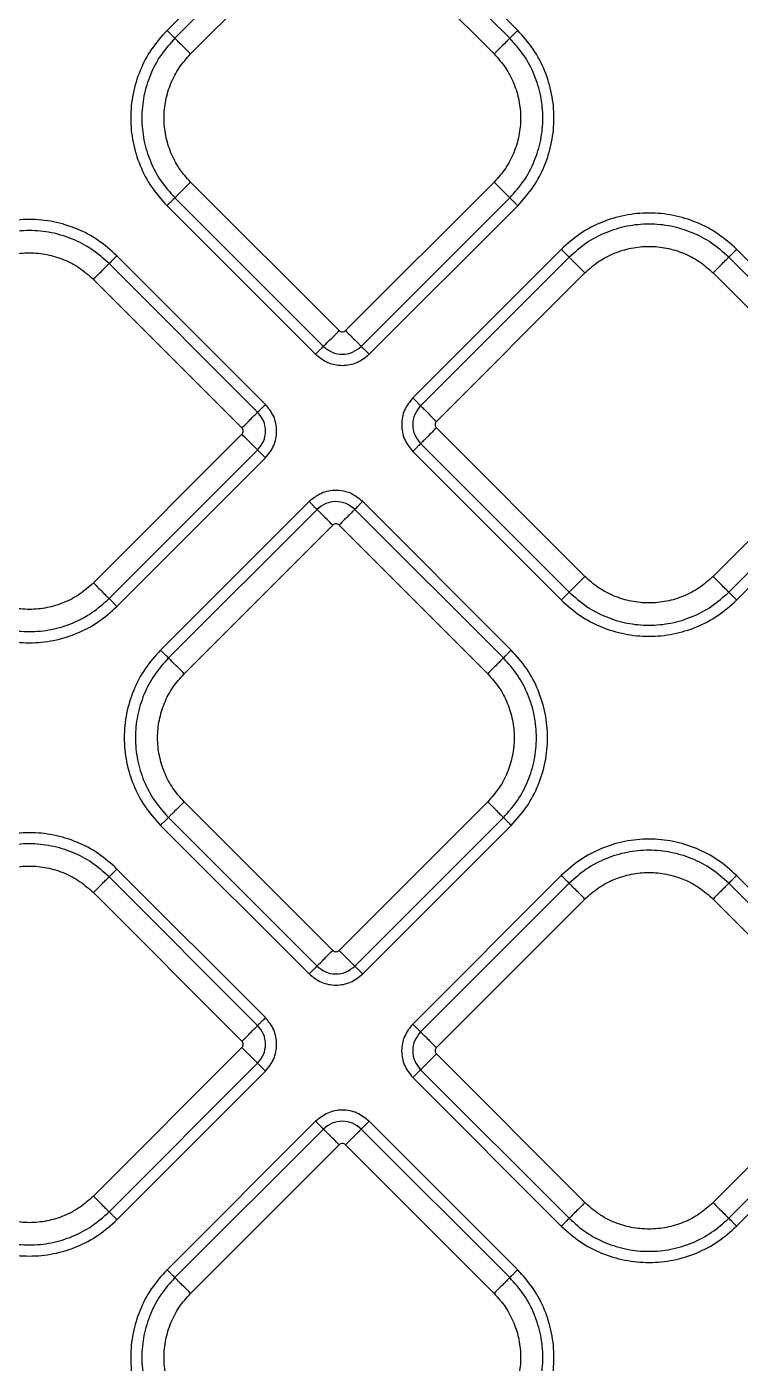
# Model space of a CAD drawing. Extents: x 943 to 1030, y 781 to 934.
# Drawn here: x 981.27 to 984.43, y 838.68 to 844.61 of the extents above; entities that cross this region are included whole.
import ezdxf

# ---------------------------------------------------------------- set-up
doc = ezdxf.new("R2010")
doc.units = 0
doc.header["$MEASUREMENT"] = 0
doc.layers.add('1', color=4, linetype='Continuous')

# ---------------------------------------------------------------- blocks, each defined once
blk = doc.blocks.new('AIRA')
at = {"layer": '1', "color": 3, "linetype": 'Continuous', "lineweight": 25}
for p, q in [((39.3694, 42.0878), (38.7106, 41.429)), ((40.2657, 41.429), (39.6069, 42.0878)), ((39.4043, 42.053), (38.7455, 41.3942)), ((40.2308, 41.3942), (39.572, 42.053)), ((38.8152, 41.3244), (39.474, 41.9833)), ((39.5023, 41.9833), (40.1611, 41.3244)), ((39.474, 40.0975), (38.8152, 40.7563)), ((40.1611, 40.7563), (39.5023, 40.0975)), ((38.7455, 40.6866), (39.4043, 40.0277)), ((39.572, 40.0277), (40.2308, 40.6866)), ((38.7106, 40.6517), (39.3694, 39.9929)), ((39.6069, 39.9929), (40.2657, 40.6517)), ((39.1474, 39.7708), (38.4885, 40.4297)), ((40.4593, 40.4582), (39.8004, 39.7993)), ((40.4941, 40.4233), (39.8353, 39.7645)), ((41.8605, 39.7645), (41.2017, 40.4233)), ((41.8954, 39.7993), (41.2366, 40.4582)), ((39.1125, 39.736), (38.4537, 40.3948)), ((38.3839, 40.3251), (39.0428, 39.6662)), ((39.905, 39.6947), (40.5638, 40.3536)), ((41.132, 40.3536), (41.7908, 39.6947)), ((40.5638, 39.0076), (39.905, 39.6665)), ((41.7908, 39.6665), (41.132, 39.0076)), ((39.0428, 39.638), (38.3839, 38.9791)), ((39.8353, 39.5967), (40.4941, 38.9379)), ((41.2017, 38.9379), (41.8605, 39.5967)), ((38.4537, 38.9094), (39.1125, 39.5682)), ((38.4885, 38.8745), (39.1474, 39.5334)), ((39.8004, 39.5619), (40.4593, 38.903)), ((41.2366, 38.903), (41.8954, 39.5619)), ((39.3409, 39.3398), (38.6821, 38.681)), ((39.3758, 39.305), (38.7169, 38.6461)), ((40.2023, 38.6461), (39.5435, 39.305)), ((40.2372, 38.681), (39.5784, 39.3398)), ((38.7867, 38.5764), (39.4455, 39.2352)), ((39.4738, 39.2352), (40.1326, 38.5764)), ((39.4455, 37.3494), (38.7867, 38.0083)), ((40.1326, 38.0083), (39.4738, 37.3494)), ((38.7169, 37.9385), (39.3758, 37.2797)), ((39.5435, 37.2797), (40.2023, 37.9385)), ((38.6821, 37.9037), (39.3409, 37.2448)), ((39.5784, 37.2448), (40.2372, 37.9037)), ((39.1474, 37.0513), (38.4886, 37.7102)), ((39.1125, 37.0165), (38.4537, 37.6753)), ((40.4592, 37.6817), (39.8004, 37.0228)), ((40.4941, 37.6468), (39.8353, 36.988)), ((41.8605, 36.988), (41.2017, 37.6468)), ((41.8954, 37.0228), (41.2365, 37.6817)), ((38.384, 37.6056), (39.0428, 36.9467)), ((39.905, 36.9182), (40.5638, 37.5771)), ((41.1319, 37.5771), (41.7908, 36.9182)), ((39.0428, 36.9185), (38.384, 36.2596)), ((40.5638, 36.2311), (39.905, 36.89)), ((41.7908, 36.89), (41.1319, 36.2311)), ((38.4537, 36.1899), (39.1125, 36.8487)), ((38.4886, 36.155), (39.1474, 36.8139)), ((39.8353, 36.8202), (40.4941, 36.1614)), ((41.2017, 36.1614), (41.8605, 36.8202)), ((39.8004, 36.7854), (40.4592, 36.1265)), ((41.2365, 36.1265), (41.8954, 36.7854)), ((39.3694, 36.5918), (38.7106, 35.933)), ((40.2657, 35.933), (39.6069, 36.5918)), ((39.4043, 36.557), (38.7455, 35.8982)), ((40.2308, 35.8982), (39.572, 36.557)), ((38.8152, 35.8284), (39.474, 36.4873)), ((39.5023, 36.4873), (40.1611, 35.8284))]:
    blk.add_line(p, q, dxfattribs=at)
for points in [[(38.7106, 41.429), (38.6866, 41.4021), (38.6386, 41.3484), (38.5884, 41.2519), (38.5566, 41.1483), (38.5461, 41.0404), (38.5566, 40.9324), (38.5884, 40.8289), (38.6386, 40.7324), (38.6866, 40.6786), (38.7106, 40.6517)], [(38.7106, 41.429), (38.7147, 41.4249), (38.723, 41.4166), (38.7338, 41.4058), (38.7421, 41.3975), (38.7443, 41.3953), (38.7455, 41.3942)], [(40.2308, 41.3942), (40.232, 41.3953), (40.2342, 41.3975), (40.2425, 41.4058), (40.2533, 41.4166), (40.2616, 41.4249), (40.2657, 41.429)], [(40.2657, 40.6517), (40.2897, 40.6786), (40.3377, 40.7324), (40.3879, 40.8289), (40.4197, 40.9324), (40.4302, 41.0404), (40.4197, 41.1483), (40.3879, 41.2519), (40.3377, 41.3484), (40.2897, 41.4021), (40.2657, 41.429)], [(38.7455, 41.3942), (38.7236, 41.3697), (38.6799, 41.3207), (38.6342, 41.2329), (38.6053, 41.1386), (38.5957, 41.0404), (38.6053, 40.9421), (38.6342, 40.8478), (38.6799, 40.76), (38.7236, 40.711), (38.7455, 40.6866)], [(38.8152, 41.3244), (38.8069, 41.3327), (38.7903, 41.3493), (38.7687, 41.3709), (38.7521, 41.3875), (38.7477, 41.3919), (38.7455, 41.3942)], [(40.2308, 41.3942), (40.2286, 41.3919), (40.2242, 41.3875), (40.2076, 41.3709), (40.186, 41.3493), (40.1694, 41.3327), (40.1611, 41.3244)], [(40.2308, 40.6866), (40.2527, 40.711), (40.2964, 40.76), (40.3421, 40.8478), (40.371, 40.9421), (40.3806, 41.0404), (40.371, 41.1386), (40.3421, 41.2329), (40.2964, 41.3207), (40.2527, 41.3697), (40.2308, 41.3942)], [(38.8152, 40.7563), (38.7976, 40.7759), (38.7626, 40.8152), (38.7258, 40.8858), (38.7027, 40.9615), (38.6949, 41.0404), (38.7027, 41.1193), (38.7258, 41.195), (38.7626, 41.2655), (38.7976, 41.3048), (38.8152, 41.3244)], [(40.1611, 41.3244), (40.1787, 41.3048), (40.2137, 41.2655), (40.2505, 41.195), (40.2736, 41.1193), (40.2814, 41.0404), (40.2736, 40.9615), (40.2505, 40.8858), (40.2137, 40.8152), (40.1787, 40.7759), (40.1611, 40.7563)], [(38.8152, 40.7563), (38.8069, 40.748), (38.7903, 40.7315), (38.7687, 40.7098), (38.7521, 40.6932), (38.7477, 40.6888), (38.7455, 40.6866)], [(40.1611, 40.7563), (40.1694, 40.748), (40.186, 40.7315), (40.2076, 40.7098), (40.2242, 40.6932), (40.2286, 40.6888), (40.2308, 40.6866)], [(38.7106, 40.6517), (38.7147, 40.6559), (38.723, 40.6641), (38.7338, 40.675), (38.7421, 40.6833), (38.7443, 40.6855), (38.7455, 40.6866)], [(40.2657, 40.6517), (40.2616, 40.6559), (40.2533, 40.6641), (40.2425, 40.675), (40.2342, 40.6833), (40.232, 40.6855), (40.2308, 40.6866)], [(41.2366, 40.4582), (41.2097, 40.4822), (41.1559, 40.5301), (41.0594, 40.5804), (40.9559, 40.6121), (40.8479, 40.6227), (40.7399, 40.6121), (40.6364, 40.5804), (40.5399, 40.5301), (40.4861, 40.4822), (40.4593, 40.4582)], [(38.4885, 40.4297), (38.4616, 40.4536), (38.4079, 40.5016), (38.3114, 40.5519), (38.2078, 40.5836), (38.0999, 40.5942), (37.9919, 40.5836), (37.8884, 40.5519), (37.7919, 40.5016), (37.7381, 40.4536), (37.7112, 40.4297)], [(38.4537, 40.3948), (38.4292, 40.4166), (38.3802, 40.4603), (38.2924, 40.5061), (38.1982, 40.5349), (38.0999, 40.5445), (38.0016, 40.5349), (37.9073, 40.5061), (37.8195, 40.4603), (37.7706, 40.4166), (37.7461, 40.3948)], [(41.2017, 40.4233), (41.1772, 40.4451), (41.1283, 40.4888), (41.0404, 40.5346), (40.9462, 40.5634), (40.8479, 40.573), (40.7496, 40.5634), (40.6554, 40.5346), (40.5675, 40.4888), (40.5186, 40.4451), (40.4941, 40.4233)], [(37.8158, 40.3251), (37.8355, 40.3426), (37.8748, 40.3777), (37.9453, 40.4144), (38.021, 40.4376), (38.0999, 40.4453), (38.1788, 40.4376), (38.2545, 40.4144), (38.325, 40.3777), (38.3643, 40.3426), (38.3839, 40.3251)], [(38.4885, 40.4297), (38.4844, 40.4255), (38.4761, 40.4172), (38.4653, 40.4064), (38.457, 40.3981), (38.4548, 40.3959), (38.4537, 40.3948)], [(40.4593, 40.4582), (40.4634, 40.454), (40.4717, 40.4457), (40.4825, 40.4349), (40.4908, 40.4266), (40.493, 40.4244), (40.4941, 40.4233)], [(40.5638, 40.3536), (40.5556, 40.3619), (40.539, 40.3784), (40.5174, 40.4001), (40.5008, 40.4167), (40.4963, 40.4211), (40.4941, 40.4233)], [(40.5638, 40.3536), (40.5835, 40.3711), (40.6228, 40.4062), (40.6933, 40.4429), (40.769, 40.4661), (40.8479, 40.4738), (40.9268, 40.4661), (41.0025, 40.4429), (41.073, 40.4062), (41.1123, 40.3711), (41.132, 40.3536)], [(41.132, 40.3536), (41.1403, 40.3619), (41.1568, 40.3784), (41.1785, 40.4001), (41.1951, 40.4167), (41.1995, 40.4211), (41.2017, 40.4233)], [(41.2366, 40.4582), (41.2324, 40.454), (41.2241, 40.4457), (41.2133, 40.4349), (41.205, 40.4266), (41.2028, 40.4244), (41.2017, 40.4233)], [(38.3839, 40.3251), (38.3922, 40.3333), (38.4088, 40.3499), (38.4304, 40.3716), (38.447, 40.3882), (38.4515, 40.3926), (38.4537, 40.3948)], [(39.4043, 40.0277), (39.4065, 40.03), (39.4109, 40.0344), (39.4275, 40.051), (39.4492, 40.0726), (39.4657, 40.0892), (39.474, 40.0975)], [(39.5023, 40.0975), (39.5106, 40.0892), (39.5271, 40.0726), (39.5488, 40.051), (39.5654, 40.0344), (39.5698, 40.03), (39.572, 40.0277)], [(39.3694, 39.9929), (39.3736, 39.997), (39.3818, 40.0053), (39.3927, 40.0161), (39.401, 40.0244), (39.4032, 40.0266), (39.4043, 40.0277)], [(39.6069, 39.9929), (39.6027, 39.997), (39.5945, 40.0053), (39.5836, 40.0161), (39.5753, 40.0244), (39.5731, 40.0266), (39.572, 40.0277)], [(39.1125, 39.736), (39.1136, 39.7371), (39.1158, 39.7393), (39.1241, 39.7476), (39.1349, 39.7584), (39.1432, 39.7667), (39.1474, 39.7708)], [(39.8004, 39.7993), (39.8046, 39.7952), (39.8128, 39.7869), (39.8237, 39.7761), (39.832, 39.7678), (39.8342, 39.7656), (39.8353, 39.7645)], [(39.0428, 39.6662), (39.0511, 39.6745), (39.0676, 39.6911), (39.0893, 39.7127), (39.1059, 39.7293), (39.1103, 39.7337), (39.1125, 39.736)], [(39.8353, 39.7645), (39.8375, 39.7623), (39.8419, 39.7578), (39.8585, 39.7412), (39.8802, 39.7196), (39.8967, 39.703), (39.905, 39.6947)], [(39.905, 39.6665), (39.8967, 39.6582), (39.8802, 39.6416), (39.8585, 39.62), (39.8419, 39.6034), (39.8375, 39.599), (39.8353, 39.5967)], [(39.1125, 39.5682), (39.1103, 39.5704), (39.1059, 39.5749), (39.0893, 39.5915), (39.0676, 39.6131), (39.0511, 39.6297), (39.0428, 39.638)], [(39.8004, 39.5619), (39.8046, 39.566), (39.8128, 39.5743), (39.8237, 39.5851), (39.832, 39.5934), (39.8342, 39.5956), (39.8353, 39.5967)], [(39.1474, 39.5334), (39.1432, 39.5375), (39.1349, 39.5458), (39.1241, 39.5566), (39.1158, 39.5649), (39.1136, 39.5671), (39.1125, 39.5682)], [(39.3409, 39.3398), (39.3451, 39.3357), (39.3533, 39.3274), (39.3642, 39.3166), (39.3725, 39.3083), (39.3747, 39.3061), (39.3758, 39.305)], [(39.4455, 39.2352), (39.4372, 39.2435), (39.4207, 39.2601), (39.399, 39.2817), (39.3824, 39.2983), (39.378, 39.3027), (39.3758, 39.305)], [(39.5435, 39.305), (39.5413, 39.3027), (39.5369, 39.2983), (39.5203, 39.2817), (39.4986, 39.2601), (39.4821, 39.2435), (39.4738, 39.2352)], [(39.5784, 39.3398), (39.5742, 39.3357), (39.5659, 39.3274), (39.5551, 39.3166), (39.5468, 39.3083), (39.5446, 39.3061), (39.5435, 39.305)], [(40.5638, 39.0076), (40.5556, 38.9994), (40.539, 38.9828), (40.5174, 38.9611), (40.5008, 38.9445), (40.4963, 38.9401), (40.4941, 38.9379)], [(41.132, 39.0076), (41.1123, 38.9901), (41.073, 38.955), (41.0025, 38.9183), (40.9268, 38.8951), (40.8479, 38.8874), (40.769, 38.8951), (40.6933, 38.9183), (40.6228, 38.955), (40.5835, 38.9901), (40.5638, 39.0076)], [(41.2017, 38.9379), (41.1995, 38.9401), (41.1951, 38.9445), (41.1785, 38.9611), (41.1568, 38.9828), (41.1403, 38.9994), (41.132, 39.0076)], [(38.3839, 38.9791), (38.3643, 38.9616), (38.325, 38.9265), (38.2545, 38.8898), (38.1788, 38.8666), (38.0999, 38.8589), (38.021, 38.8666), (37.9453, 38.8898), (37.8748, 38.9265), (37.8355, 38.9616), (37.8158, 38.9791)], [(38.3839, 38.9791), (38.3922, 38.9708), (38.4088, 38.9543), (38.4304, 38.9326), (38.447, 38.916), (38.4515, 38.9116), (38.4537, 38.9094)], [(37.7461, 38.9094), (37.7706, 38.8876), (37.8195, 38.8439), (37.9073, 38.7981), (38.0016, 38.7693), (38.0999, 38.7597), (38.1982, 38.7693), (38.2924, 38.7981), (38.3802, 38.8439), (38.4292, 38.8876), (38.4537, 38.9094)], [(38.4885, 38.8745), (38.4844, 38.8787), (38.4761, 38.887), (38.4653, 38.8978), (38.457, 38.9061), (38.4548, 38.9083), (38.4537, 38.9094)], [(40.4593, 38.903), (40.4634, 38.9072), (40.4717, 38.9155), (40.4825, 38.9263), (40.4908, 38.9346), (40.493, 38.9368), (40.4941, 38.9379)], [(40.4593, 38.903), (40.4861, 38.8791), (40.5399, 38.8311), (40.6364, 38.7808), (40.7399, 38.7491), (40.8479, 38.7385), (40.9559, 38.7491), (41.0594, 38.7808), (41.1559, 38.8311), (41.2097, 38.8791), (41.2366, 38.903)], [(40.4941, 38.9379), (40.5186, 38.9161), (40.5675, 38.8724), (40.6554, 38.8266), (40.7496, 38.7978), (40.8479, 38.7882), (40.9462, 38.7978), (41.0404, 38.8266), (41.1283, 38.8724), (41.1772, 38.9161), (41.2017, 38.9379)], [(41.2017, 38.9379), (41.2028, 38.9368), (41.205, 38.9346), (41.2133, 38.9263), (41.2241, 38.9155), (41.2324, 38.9072), (41.2366, 38.903)], [(37.7112, 38.8745), (37.7381, 38.8505), (37.7919, 38.8026), (37.8884, 38.7523), (37.9919, 38.7206), (38.0999, 38.71), (38.2078, 38.7206), (38.3114, 38.7523), (38.4079, 38.8026), (38.4616, 38.8505), (38.4885, 38.8745)], [(38.6821, 38.681), (38.6581, 38.6541), (38.6101, 38.6003), (38.5598, 38.5038), (38.5281, 38.4003), (38.5176, 38.2923), (38.5281, 38.1844), (38.5598, 38.0808), (38.6101, 37.9843), (38.6581, 37.9306), (38.6821, 37.9037)], [(38.7169, 38.6461), (38.6951, 38.6216), (38.6514, 38.5727), (38.6057, 38.4849), (38.5768, 38.3906), (38.5672, 38.2923), (38.5768, 38.1941), (38.6057, 38.0998), (38.6514, 38.012), (38.6951, 37.963), (38.7169, 37.9385)], [(38.6821, 38.681), (38.6862, 38.6768), (38.6945, 38.6686), (38.7053, 38.6577), (38.7136, 38.6494), (38.7158, 38.6472), (38.7169, 38.6461)], [(38.7867, 38.5764), (38.7784, 38.5847), (38.7618, 38.6012), (38.7402, 38.6229), (38.7236, 38.6395), (38.7192, 38.6439), (38.7169, 38.6461)], [(40.2023, 38.6461), (40.2001, 38.6439), (40.1957, 38.6395), (40.1791, 38.6229), (40.1574, 38.6012), (40.1409, 38.5847), (40.1326, 38.5764)], [(40.2023, 38.6461), (40.2034, 38.6472), (40.2057, 38.6494), (40.214, 38.6577), (40.2248, 38.6686), (40.2331, 38.6768), (40.2372, 38.681)], [(40.2023, 37.9385), (40.2242, 37.963), (40.2679, 38.012), (40.3136, 38.0998), (40.3425, 38.1941), (40.3521, 38.2923), (40.3425, 38.3906), (40.3136, 38.4849), (40.2679, 38.5727), (40.2242, 38.6216), (40.2023, 38.6461)], [(40.2372, 37.9037), (40.2612, 37.9306), (40.3092, 37.9843), (40.3594, 38.0808), (40.3911, 38.1844), (40.4017, 38.2923), (40.3911, 38.4003), (40.3594, 38.5038), (40.3092, 38.6003), (40.2612, 38.6541), (40.2372, 38.681)], [(38.7867, 38.0083), (38.7691, 38.0279), (38.7341, 38.0672), (38.6973, 38.1377), (38.6741, 38.2134), (38.6664, 38.2923), (38.6741, 38.3712), (38.6973, 38.4469), (38.7341, 38.5175), (38.7691, 38.5567), (38.7867, 38.5764)], [(40.1326, 38.5764), (40.1501, 38.5567), (40.1852, 38.5175), (40.222, 38.4469), (40.2451, 38.3712), (40.2528, 38.2923), (40.2451, 38.2134), (40.222, 38.1377), (40.1852, 38.0672), (40.1501, 38.0279), (40.1326, 38.0083)], [(38.7867, 38.0083), (38.7784, 38), (38.7618, 37.9834), (38.7402, 37.9618), (38.7236, 37.9452), (38.7192, 37.9408), (38.7169, 37.9385)], [(40.1326, 38.0083), (40.1409, 38), (40.1574, 37.9834), (40.1791, 37.9618), (40.1957, 37.9452), (40.2001, 37.9408), (40.2023, 37.9385)], [(38.6821, 37.9037), (38.6862, 37.9078), (38.6945, 37.9161), (38.7053, 37.9269), (38.7136, 37.9352), (38.7158, 37.9374), (38.7169, 37.9385)], [(40.2372, 37.9037), (40.2331, 37.9078), (40.2248, 37.9161), (40.214, 37.9269), (40.2057, 37.9352), (40.2034, 37.9374), (40.2023, 37.9385)], [(38.4886, 37.7102), (38.4617, 37.7342), (38.4079, 37.7821), (38.3114, 37.8324), (38.2079, 37.8641), (38.0999, 37.8747), (37.9919, 37.8641), (37.8884, 37.8324), (37.7919, 37.7821), (37.7381, 37.7342), (37.7113, 37.7102)], [(38.4537, 37.6753), (38.4292, 37.6971), (38.3803, 37.7408), (38.2924, 37.7866), (38.1982, 37.8154), (38.0999, 37.825), (38.0016, 37.8154), (37.9074, 37.7866), (37.8195, 37.7408), (37.7706, 37.6971), (37.7461, 37.6753)], [(41.2365, 37.6817), (41.2096, 37.7056), (41.1559, 37.7536), (41.0594, 37.8039), (40.9558, 37.8356), (40.8479, 37.8462), (40.7399, 37.8356), (40.6364, 37.8039), (40.5399, 37.7536), (40.4861, 37.7056), (40.4592, 37.6817)], [(41.2017, 37.6468), (41.1772, 37.6686), (41.1282, 37.7123), (41.0404, 37.7581), (40.9462, 37.7869), (40.8479, 37.7965), (40.7496, 37.7869), (40.6553, 37.7581), (40.5675, 37.7123), (40.5186, 37.6686), (40.4941, 37.6468)], [(37.8158, 37.6056), (37.8355, 37.6231), (37.8748, 37.6582), (37.9453, 37.6949), (38.021, 37.7181), (38.0999, 37.7258), (38.1788, 37.7181), (38.2545, 37.6949), (38.325, 37.6582), (38.3643, 37.6231), (38.384, 37.6056)], [(38.4886, 37.7102), (38.4844, 37.706), (38.4761, 37.6977), (38.4653, 37.6869), (38.457, 37.6786), (38.4548, 37.6764), (38.4537, 37.6753)], [(40.5638, 37.5771), (40.5835, 37.5946), (40.6228, 37.6297), (40.6933, 37.6664), (40.769, 37.6896), (40.8479, 37.6973), (40.9268, 37.6896), (41.0025, 37.6664), (41.073, 37.6297), (41.1123, 37.5946), (41.1319, 37.5771)], [(38.384, 37.6056), (38.3923, 37.6139), (38.4088, 37.6304), (38.4305, 37.6521), (38.4471, 37.6687), (38.4515, 37.6731), (38.4537, 37.6753)], [(40.4592, 37.6817), (40.4634, 37.6775), (40.4716, 37.6692), (40.4825, 37.6584), (40.4908, 37.6501), (40.493, 37.6479), (40.4941, 37.6468)], [(40.5638, 37.5771), (40.5555, 37.5853), (40.539, 37.6019), (40.5173, 37.6236), (40.5007, 37.6402), (40.4963, 37.6446), (40.4941, 37.6468)], [(41.2017, 37.6468), (41.1995, 37.6446), (41.195, 37.6402), (41.1784, 37.6236), (41.1568, 37.6019), (41.1402, 37.5853), (41.1319, 37.5771)], [(41.2017, 37.6468), (41.2028, 37.6479), (41.205, 37.6501), (41.2133, 37.6584), (41.2241, 37.6692), (41.2324, 37.6775), (41.2365, 37.6817)], [(39.3758, 37.2797), (39.378, 37.2819), (39.3824, 37.2863), (39.399, 37.3029), (39.4207, 37.3246), (39.4372, 37.3412), (39.4455, 37.3494)], [(39.4738, 37.3494), (39.4821, 37.3412), (39.4986, 37.3246), (39.5203, 37.3029), (39.5369, 37.2863), (39.5413, 37.2819), (39.5435, 37.2797)], [(39.3409, 37.2448), (39.3451, 37.249), (39.3533, 37.2573), (39.3642, 37.2681), (39.3725, 37.2764), (39.3747, 37.2786), (39.3758, 37.2797)], [(39.5784, 37.2448), (39.5742, 37.249), (39.5659, 37.2573), (39.5551, 37.2681), (39.5468, 37.2764), (39.5446, 37.2786), (39.5435, 37.2797)], [(39.1474, 37.0513), (39.1433, 37.0472), (39.135, 37.0389), (39.1241, 37.0281), (39.1159, 37.0198), (39.1136, 37.0176), (39.1125, 37.0165)], [(39.0428, 36.9467), (39.0511, 36.955), (39.0676, 36.9716), (39.0893, 36.9932), (39.1059, 37.0098), (39.1103, 37.0143), (39.1125, 37.0165)], [(39.8004, 37.0228), (39.8045, 37.0187), (39.8128, 37.0104), (39.8236, 36.9996), (39.8319, 36.9913), (39.8341, 36.9891), (39.8353, 36.988)], [(39.8353, 36.988), (39.8375, 36.9857), (39.8419, 36.9813), (39.8585, 36.9647), (39.8801, 36.9431), (39.8967, 36.9265), (39.905, 36.9182)], [(39.1125, 36.8487), (39.1103, 36.851), (39.1059, 36.8554), (39.0893, 36.872), (39.0676, 36.8936), (39.0511, 36.9102), (39.0428, 36.9185)], [(39.905, 36.89), (39.8967, 36.8817), (39.8801, 36.8651), (39.8585, 36.8435), (39.8419, 36.8269), (39.8375, 36.8224), (39.8353, 36.8202)], [(39.1474, 36.8139), (39.1433, 36.818), (39.135, 36.8263), (39.1241, 36.8371), (39.1159, 36.8454), (39.1136, 36.8476), (39.1125, 36.8487)], [(39.8004, 36.7854), (39.8045, 36.7895), (39.8128, 36.7978), (39.8236, 36.8086), (39.8319, 36.8169), (39.8341, 36.8191), (39.8353, 36.8202)], [(39.3694, 36.5918), (39.3736, 36.5877), (39.3818, 36.5794), (39.3927, 36.5686), (39.401, 36.5603), (39.4032, 36.5581), (39.4043, 36.557)], [(39.6069, 36.5918), (39.6027, 36.5877), (39.5945, 36.5794), (39.5836, 36.5686), (39.5753, 36.5603), (39.5731, 36.5581), (39.572, 36.557)], [(39.474, 36.4873), (39.4657, 36.4955), (39.4492, 36.5121), (39.4275, 36.5338), (39.4109, 36.5503), (39.4065, 36.5548), (39.4043, 36.557)], [(39.572, 36.557), (39.5698, 36.5548), (39.5654, 36.5503), (39.5488, 36.5338), (39.5271, 36.5121), (39.5106, 36.4955), (39.5023, 36.4873)], [(38.384, 36.2596), (38.3643, 36.2421), (38.325, 36.207), (38.2545, 36.1703), (38.1788, 36.1471), (38.0999, 36.1394), (38.021, 36.1471), (37.9453, 36.1703), (37.8748, 36.207), (37.8355, 36.2421), (37.8158, 36.2596)], [(38.4537, 36.1899), (38.4515, 36.1921), (38.4471, 36.1965), (38.4305, 36.2131), (38.4088, 36.2348), (38.3923, 36.2514), (38.384, 36.2596)], [(40.5638, 36.2311), (40.5555, 36.2228), (40.539, 36.2063), (40.5173, 36.1846), (40.5007, 36.168), (40.4963, 36.1636), (40.4941, 36.1614)], [(41.1319, 36.2311), (41.1123, 36.2136), (41.073, 36.1785), (41.0025, 36.1418), (40.9268, 36.1186), (40.8479, 36.1109), (40.769, 36.1186), (40.6933, 36.1418), (40.6228, 36.1785), (40.5835, 36.2136), (40.5638, 36.2311)], [(41.1319, 36.2311), (41.1402, 36.2228), (41.1568, 36.2063), (41.1784, 36.1846), (41.195, 36.168), (41.1995, 36.1636), (41.2017, 36.1614)], [(37.7113, 36.155), (37.7381, 36.1311), (37.7919, 36.0831), (37.8884, 36.0328), (37.9919, 36.0011), (38.0999, 35.9905), (38.2079, 36.0011), (38.3114, 36.0328), (38.4079, 36.0831), (38.4617, 36.1311), (38.4886, 36.155)], [(37.7461, 36.1899), (37.7706, 36.1681), (37.8195, 36.1244), (37.9074, 36.0786), (38.0016, 36.0498), (38.0999, 36.0402), (38.1982, 36.0498), (38.2924, 36.0786), (38.3803, 36.1244), (38.4292, 36.1681), (38.4537, 36.1899)], [(38.4537, 36.1899), (38.4548, 36.1888), (38.457, 36.1866), (38.4653, 36.1783), (38.4761, 36.1675), (38.4844, 36.1592), (38.4886, 36.155)], [(40.4592, 36.1265), (40.4634, 36.1307), (40.4716, 36.139), (40.4825, 36.1498), (40.4908, 36.1581), (40.493, 36.1603), (40.4941, 36.1614)], [(40.4941, 36.1614), (40.5186, 36.1396), (40.5675, 36.0959), (40.6553, 36.0501), (40.7496, 36.0213), (40.8479, 36.0117), (40.9462, 36.0213), (41.0404, 36.0501), (41.1282, 36.0959), (41.1772, 36.1396), (41.2017, 36.1614)], [(41.2365, 36.1265), (41.2324, 36.1307), (41.2241, 36.139), (41.2133, 36.1498), (41.205, 36.1581), (41.2028, 36.1603), (41.2017, 36.1614)], [(40.4592, 36.1265), (40.4861, 36.1025), (40.5399, 36.0546), (40.6364, 36.0043), (40.7399, 35.9726), (40.8479, 35.962), (40.9558, 35.9726), (41.0594, 36.0043), (41.1559, 36.0546), (41.2096, 36.1025), (41.2365, 36.1265)], [(38.7106, 35.933), (38.6866, 35.9061), (38.6386, 35.8524), (38.5884, 35.7559), (38.5566, 35.6523), (38.5461, 35.5444), (38.5566, 35.4364), (38.5884, 35.3329), (38.6386, 35.2364), (38.6866, 35.1826), (38.7106, 35.1557)], [(38.7106, 35.933), (38.7147, 35.9289), (38.723, 35.9206), (38.7338, 35.9098), (38.7421, 35.9015), (38.7443, 35.8993), (38.7455, 35.8982)], [(40.2308, 35.8982), (40.232, 35.8993), (40.2342, 35.9015), (40.2425, 35.9098), (40.2533, 35.9206), (40.2616, 35.9289), (40.2657, 35.933)], [(40.2657, 35.1557), (40.2897, 35.1826), (40.3377, 35.2364), (40.3879, 35.3329), (40.4197, 35.4364), (40.4302, 35.5444), (40.4197, 35.6523), (40.3879, 35.7559), (40.3377, 35.8524), (40.2897, 35.9061), (40.2657, 35.933)], [(38.7455, 35.8982), (38.7236, 35.8737), (38.6799, 35.8247), (38.6342, 35.7369), (38.6053, 35.6426), (38.5957, 35.5444), (38.6053, 35.4461), (38.6342, 35.3518), (38.6799, 35.264), (38.7236, 35.215), (38.7455, 35.1906)], [(38.8152, 35.8284), (38.8069, 35.8367), (38.7903, 35.8533), (38.7687, 35.8749), (38.7521, 35.8915), (38.7477, 35.8959), (38.7455, 35.8982)], [(40.2308, 35.8982), (40.2286, 35.8959), (40.2242, 35.8915), (40.2076, 35.8749), (40.186, 35.8533), (40.1694, 35.8367), (40.1611, 35.8284)], [(40.2308, 35.1906), (40.2527, 35.215), (40.2964, 35.264), (40.3421, 35.3518), (40.371, 35.4461), (40.3806, 35.5444), (40.371, 35.6426), (40.3421, 35.7369), (40.2964, 35.8247), (40.2527, 35.8737), (40.2308, 35.8982)], [(38.8152, 35.2603), (38.7976, 35.2799), (38.7626, 35.3192), (38.7258, 35.3898), (38.7027, 35.4655), (38.6949, 35.5444), (38.7027, 35.6233), (38.7258, 35.699), (38.7626, 35.7695), (38.7976, 35.8088), (38.8152, 35.8284)], [(40.1611, 35.8284), (40.1787, 35.8088), (40.2137, 35.7695), (40.2505, 35.699), (40.2736, 35.6233), (40.2814, 35.5444), (40.2736, 35.4655), (40.2505, 35.3898), (40.2137, 35.3192), (40.1787, 35.2799), (40.1611, 35.2603)]]:
    blk.add_open_spline(points, degree=3, dxfattribs=at)
for points, knots in [([(39.474, 40.0975), (39.4761, 40.0958), (39.4802, 40.0925), (39.4881, 40.0911), (39.4961, 40.0925), (39.5002, 40.0958), (39.5023, 40.0975)], [0, 0, 0, 0, 0.25001, 0.5, 0.74999, 1, 1, 1, 1]), ([(39.4043, 40.0277), (39.4165, 40.0181), (39.4411, 39.9987), (39.4881, 39.9902), (39.5353, 39.9986), (39.5598, 40.018), (39.572, 40.0277)], [0, 0, 0, 0, 0.249635, 0.500178, 0.750078, 1, 1, 1, 1]), ([(39.3694, 39.9929), (39.3868, 39.9791), (39.4216, 39.9517), (39.4882, 39.9397), (39.5549, 39.9517), (39.5895, 39.9792), (39.6069, 39.9929)], [0, 0, 0, 0, 0.2502254, 0.5004363, 0.7502109, 1, 1, 1, 1]), ([(39.1474, 39.5334), (39.1611, 39.5507), (39.1886, 39.5855), (39.2005, 39.6522), (39.1885, 39.7188), (39.1611, 39.7535), (39.1474, 39.7708)], [0, 0, 0, 0, 0.250225, 0.500436, 0.750211, 1, 1, 1, 1]), ([(39.8004, 39.7993), (39.7867, 39.7819), (39.7592, 39.7472), (39.7473, 39.6805), (39.7592, 39.6139), (39.7867, 39.5792), (39.8004, 39.5619)], [0, 0, 0, 0, 0.250225, 0.500436, 0.750211, 1, 1, 1, 1]), ([(39.1125, 39.5682), (39.1222, 39.5805), (39.1416, 39.605), (39.1501, 39.6521), (39.1416, 39.6992), (39.1222, 39.7237), (39.1125, 39.736)], [0, 0, 0, 0, 0.249635, 0.500178, 0.750078, 1, 1, 1, 1]), ([(39.8353, 39.7645), (39.8256, 39.7522), (39.8062, 39.7277), (39.7977, 39.6806), (39.8062, 39.6335), (39.8256, 39.609), (39.8353, 39.5967)], [0, 0, 0, 0, 0.249635, 0.500178, 0.750078, 1, 1, 1, 1]), ([(39.0428, 39.638), (39.0444, 39.64), (39.0477, 39.6441), (39.0491, 39.6521), (39.0477, 39.66), (39.0444, 39.6642), (39.0428, 39.6662)], [0, 0, 0, 0, 0.25001, 0.5, 0.74999, 1, 1, 1, 1]), ([(39.905, 39.6947), (39.9034, 39.6927), (39.9001, 39.6885), (39.8987, 39.6806), (39.9001, 39.6727), (39.9034, 39.6685), (39.905, 39.6665)], [0, 0, 0, 0, 0.2500103, 0.5, 0.7499897, 1, 1, 1, 1]), ([(39.5784, 39.3398), (39.561, 39.3536), (39.5262, 39.381), (39.4596, 39.393), (39.3929, 39.381), (39.3583, 39.3535), (39.3409, 39.3398)], [0, 0, 0, 0, 0.250225, 0.500436, 0.750211, 1, 1, 1, 1]), ([(39.5435, 39.305), (39.5313, 39.3146), (39.5067, 39.334), (39.4596, 39.3425), (39.4125, 39.3341), (39.388, 39.3147), (39.3758, 39.305)], [0, 0, 0, 0, 0.249635, 0.500178, 0.750078, 1, 1, 1, 1]), ([(39.4738, 39.2352), (39.4717, 39.2369), (39.4676, 39.2402), (39.4596, 39.2416), (39.4517, 39.2402), (39.4476, 39.2369), (39.4455, 39.2352)], [0, 0, 0, 0, 0.2500103, 0.5, 0.7499897, 1, 1, 1, 1]), ([(39.4455, 37.3494), (39.4476, 37.3478), (39.4517, 37.3445), (39.4596, 37.3431), (39.4676, 37.3445), (39.4717, 37.3478), (39.4738, 37.3494)], [0, 0, 0, 0, 0.25001, 0.5, 0.74999, 1, 1, 1, 1]), ([(39.3758, 37.2797), (39.388, 37.27), (39.4126, 37.2506), (39.4596, 37.2421), (39.5068, 37.2506), (39.5312, 37.27), (39.5435, 37.2797)], [0, 0, 0, 0, 0.249635, 0.500178, 0.750078, 1, 1, 1, 1]), ([(39.3409, 37.2448), (39.3583, 37.2311), (39.393, 37.2036), (39.4597, 37.1917), (39.5264, 37.2037), (39.561, 37.2311), (39.5784, 37.2448)], [0, 0, 0, 0, 0.250225, 0.500436, 0.750211, 1, 1, 1, 1]), ([(39.1474, 36.8139), (39.1611, 36.8313), (39.1886, 36.866), (39.2006, 36.9327), (39.1886, 36.9993), (39.1611, 37.034), (39.1474, 37.0513)], [0, 0, 0, 0, 0.250225, 0.500436, 0.750211, 1, 1, 1, 1]), ([(39.1125, 36.8487), (39.1222, 36.861), (39.1416, 36.8855), (39.1501, 36.9326), (39.1416, 36.9797), (39.1222, 37.0042), (39.1125, 37.0165)], [0, 0, 0, 0, 0.249635, 0.500178, 0.750078, 1, 1, 1, 1]), ([(39.8004, 37.0228), (39.7867, 37.0054), (39.7592, 36.9707), (39.7472, 36.904), (39.7592, 36.8374), (39.7867, 36.8027), (39.8004, 36.7854)], [0, 0, 0, 0, 0.250225, 0.500436, 0.750211, 1, 1, 1, 1]), ([(39.8353, 36.988), (39.8256, 36.9757), (39.8062, 36.9512), (39.7977, 36.9041), (39.8061, 36.857), (39.8255, 36.8325), (39.8353, 36.8202)], [0, 0, 0, 0, 0.249635, 0.500178, 0.750078, 1, 1, 1, 1]), ([(39.0428, 36.9185), (39.0445, 36.9205), (39.0477, 36.9247), (39.0491, 36.9326), (39.0477, 36.9405), (39.0445, 36.9447), (39.0428, 36.9467)], [0, 0, 0, 0, 0.2500103, 0.5, 0.7499897, 1, 1, 1, 1]), ([(39.905, 36.9182), (39.9033, 36.9162), (39.9001, 36.912), (39.8987, 36.9041), (39.9001, 36.8961), (39.9033, 36.892), (39.905, 36.89)], [0, 0, 0, 0, 0.25001, 0.5, 0.74999, 1, 1, 1, 1]), ([(39.6069, 36.5918), (39.5895, 36.6056), (39.5547, 36.6331), (39.4881, 36.645), (39.4214, 36.633), (39.3868, 36.6056), (39.3694, 36.5918)], [0, 0, 0, 0, 0.250225, 0.500436, 0.750211, 1, 1, 1, 1]), ([(39.572, 36.557), (39.5598, 36.5667), (39.5352, 36.5861), (39.4881, 36.5945), (39.441, 36.5861), (39.4165, 36.5667), (39.4043, 36.557)], [0, 0, 0, 0, 0.249635, 0.500178, 0.750078, 1, 1, 1, 1]), ([(39.5023, 36.4873), (39.5002, 36.4889), (39.4961, 36.4922), (39.4881, 36.4936), (39.4802, 36.4922), (39.4761, 36.4889), (39.474, 36.4873)], [0, 0, 0, 0, 0.25001, 0.5, 0.74999, 1, 1, 1, 1])]:
    blk.add_open_spline(points, degree=3, knots=knots, dxfattribs=at)

msp = doc.modelspace()

# ---------------------------------------------------------------- block references
at = {"layer": '1'}
msp.add_blockref('AIRA', (943.1775, 803.1658), dxfattribs=at)

doc.saveas('drawing.dxf')
